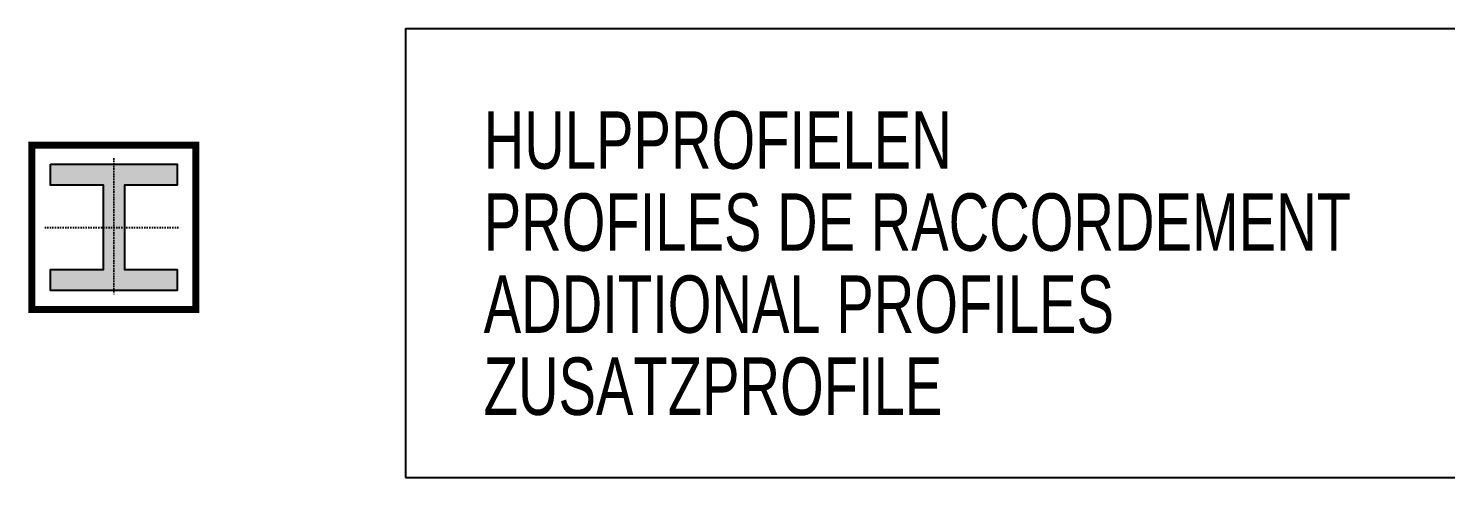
# Model space of a CAD drawing. Header units: millimetres. Extents: x -158 to 6343, y 4572 to 7765.
# Drawn here: x 492 to 1183, y 5949 to 6168 of the extents above; entities that cross this region are included whole.
import ezdxf

# ---------------------------------------------------------------- set-up
doc = ezdxf.new("R2010")
doc.units = ezdxf.units.MM
doc.header["$LTSCALE"] = 0.2
doc.linetypes.add('DOTX2', pattern=[0.5, 0, -0.5])
for name, color, linetype in [('RI-LAYOUT', 7, 'Continuous'), ('RI-TEXT-GENERAL-DEU', 7, 'Continuous'), ('RI-TEXT-GENERAL-ENG', 7, 'Continuous'), ('RI-TEXT-GENERAL-FRA', 7, 'Continuous'), ('RI-TEXT-GENERAL-NL', 7, 'Continuous')]:
    doc.layers.add(name, color=color, linetype=linetype)
doc.styles.add('T8', font='arial.ttf', dxfattribs={"width": 0.7, "height": 3.5})

# ---------------------------------------------------------------- blocks, each defined once
blk = doc.blocks.new('info-text-ARCH-1')
at = {"layer": 'RI-TEXT-GENERAL-DEU', "style": 'T8', "width": 0.7}
blk.add_attdef('DEU', (2.5, 1.191), '', height=1.75, dxfattribs=at)
at = {"layer": 'RI-TEXT-GENERAL-ENG', "style": 'T8', "width": 0.7}
blk.add_attdef('ENG', (2.5, 3.691), '', height=1.75, dxfattribs=at)
at = {"layer": 'RI-TEXT-GENERAL-FRA', "style": 'T8', "width": 0.7}
blk.add_attdef('FRA', (2.5, 6.191), '', height=1.75, dxfattribs=at)
at = {"layer": 'RI-TEXT-GENERAL-NL', "style": 'T8', "width": 0.7}
blk.add_attdef('NED', (2.5, 8.691), '', height=1.75, dxfattribs=at)
blk = doc.blocks.new('A$C673212E8')
at = {"layer": 'RI-LAYOUT', "linetype": 'ByBlock'}
blk.add_hatch(color=9, dxfattribs=at).paths.add_polyline_path([(0.95, 6.35), (6.35, 6.35), (6.35, 5.45), (4.1, 5.45), (4.1, 1.85), (6.35, 1.85), (6.35, 0.95), (0.95, 0.95), (0.95, 1.85), (3.2, 1.85), (3.2, 5.45), (0.95, 5.45)])
at = {"layer": 'RI-LAYOUT', "linetype": 'DOTX2'}
for p, q in [((3.65, 6.575), (3.65, 0.725)), ((0.725, 3.65), (6.575, 3.65))]:
    blk.add_line(p, q, dxfattribs=at)
at = {"layer": 'RI-LAYOUT', "color": 9, "const_width": 0.3}
blk.add_lwpolyline([(7.15, 0.15), (0.15, 0.15), (0.15, 7.15), (7.15, 7.15)], close=True, dxfattribs=at)
at = {"layer": 'RI-LAYOUT'}
blk.add_lwpolyline([(0.95, 6.35), (6.35, 6.35), (6.35, 5.45), (4.1, 5.45), (4.1, 1.85), (6.35, 1.85), (6.35, 0.95), (0.95, 0.95), (0.95, 1.85), (3.2, 1.85), (3.2, 5.45), (0.95, 5.45)], close=True, dxfattribs=at)
blk = doc.blocks.new('A$C24D048A7')
blk.add_blockref('A$C673212E8', (0, 0))

msp = doc.modelspace()

# ---------------------------------------------------------------- linework, layer by layer
at = {"layer": 'RI-LAYOUT'}
for p, q in [((675.96, 6167.61), (675.96, 5948.58)), ((675.96, 6167.61), (4590.43, 6167.61)), ((900.28, 6167.61), (2457.51, 6167.61)), ((675.96, 5948.58), (2633.2, 5948.58))]:
    msp.add_line(p, q, dxfattribs=at)

# ---------------------------------------------------------------- block references
ref = msp.add_blockref('info-text-ARCH-1', (674.17, 5960.11), dxfattribs=dict(xscale=16, yscale=16, zscale=16))
ref.add_attrib('NED', 'HULPPROFIELEN', (714.17, 6099.16), dxfattribs={"layer": 'RI-TEXT-GENERAL-NL', "height": 28, "style": 'T8', "width": 0.7})
ref.add_attrib('FRA', 'PROFILES DE RACCORDEMENT', (714.17, 6059.16), dxfattribs={"layer": 'RI-TEXT-GENERAL-FRA', "height": 28, "style": 'T8', "width": 0.7})
ref.add_attrib('ENG', 'ADDITIONAL PROFILES', (714.17, 6019.16), dxfattribs={"layer": 'RI-TEXT-GENERAL-ENG', "height": 28, "style": 'T8', "width": 0.7})
ref.add_attrib('DEU', 'ZUSATZPROFILE', (714.17, 5979.16), dxfattribs={"layer": 'RI-TEXT-GENERAL-DEU', "height": 28, "style": 'T8', "width": 0.7})
at = {"xscale": 11.42857142857142, "yscale": 11.42857142857142, "zscale": 11.42857142857142}
msp.add_blockref('A$C24D048A7', (492.16, 6028.89), dxfattribs=at)

doc.saveas('drawing.dxf')
